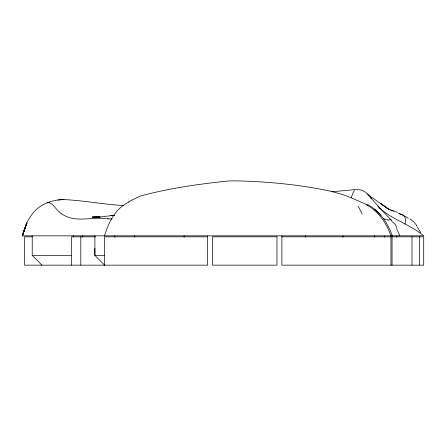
<?xml version="1.0" encoding="UTF-8"?>
<svg xmlns="http://www.w3.org/2000/svg" width="446" height="446" viewBox="0 0 446 446"><rect width="100%" height="100%" fill="white"/><g stroke="black" fill="none" stroke-linecap="round" stroke-linejoin="round"><path stroke-width="0.67" d="M94.886 248.31L94.886 255.385L104.665 265.158M114.823 237.188L114.823 235.839M384.463 237.194L384.463 235.839M396.767 237.194L396.767 235.666M367.694 204.954C359.838 201.887 348.114 195.699 338.425 193.402A164.451 164.451 0 0 0 329.187 190.91C298.079 184.371 266.212 181.472 234.451 180.842A141.415 141.415 0 0 0 227.705 181.059C198.565 184.075 169.268 188.268 140.953 195.883A41.918 41.918 0 0 0 139.654 196.396L130.065 201.023L121.964 206.37A40.697 40.697 0 0 0 117.081 211.047C110.892 218.111 107.241 226.964 104.481 235.839M351.186 197.734L353.059 192.878L354.531 190.386M123.654 205.534C103.678 204.497 83.982 200.494 64.001 199.596C55.555 199.563 47.293 201.954 40.151 206.453C30.378 213.394 25.166 224.455 22.473 235.839L26.71 222.928L22.328 235.839L423.7 235.839C410.498 224.7 393.272 220.006 380.159 208.622M399.047 213.851C402.459 213.779 405.977 216.812 405.648 220.408A11.563 4.733 -58.4 0 1 404.962 224.065M114.143 215.346L94.078 217.67L99.999 217.286M331.757 191.769L356.176 189.522M110.496 215.63L114.516 215.34M112.063 215.507L114.689 215.318M64.001 199.596L57.986 199.975M99.826 217.152L93.058 217.436L99.675 217.202M99.486 217.113L92.651 217.247L99.374 217.135M32.229 236.815L24.597 236.815L24.597 265.158L207.591 265.158L207.591 235.839M95.561 236.815L71.46 236.815L71.46 265.158M207.591 236.815L104.481 236.815L104.481 265.158M281.872 236.815L423.7 236.815L423.7 265.158L281.872 265.158L281.872 235.839M32.224 235.839L32.224 255.385L71.098 255.385M104.213 255.385L94.886 255.385L94.886 235.839M99.832 217.012L92.328 217.001L99.91 217.024M106.895 218.757L112.158 219.058M106.204 218.724C91.313 216.472 75.028 223.407 61.648 213.79M356.733 189.539L357.731 189.801M358.517 189.55C364.22 189.901 368.413 194.289 371.496 198.676L370.659 197.684L380.327 208.695L378.03 206.102L391.393 220.302M383.326 218.685L388.912 220.274M398.445 213.255L401.735 214.699M393.489 211.187L387.78 208.594L380.343 203.343L388.884 209.352L367.593 194.445M401.963 214.805L403.597 215.585M403.836 215.708L404.55 216.076M404.79 216.204L406.256 217.018M391.783 221.562C394.236 222.816 396.544 225.152 396.483 228.096M366.417 204.82C378.57 211.187 386.431 223.217 390.952 235.839M406.501 217.163L406.997 217.464M407.499 217.771L408.252 218.261M367.905 204.714C379.936 211.253 387.908 223.123 392.279 235.839M409.891 218.841L413.475 221.668L416.837 225.565M374.579 209.196L380.99 215.178M32.224 255.385L41.996 265.158M416.308 225.726L416.542 226.038M417.25 226.986L417.484 227.315M417.712 227.644L420.104 231.552M396.723 228.837L399.783 235.839M420.305 231.931L420.701 232.695M128.989 202.289L128.911 201.832M419.452 236.815L419.452 265.158M412.009 236.815L412.009 265.158M392.051 236.815L392.051 265.158M390.952 236.815L390.952 265.158M374.685 235.839L374.685 237.205M342.913 235.839L342.913 237.205M305.326 235.839L305.326 237.205M184.131 235.839L184.131 237.205M134.692 235.839L134.692 237.205M82.789 235.839L82.789 237.205M80.821 236.815L80.821 265.158M73.289 235.839L73.289 237.06M390.501 209.955A116.423 15.783 35 0 1 397.47 212.452M358.277 206.459A217.051 21.48 74.5 0 1 362.163 214.013M47.248 202.913A80.91 9.795 69.1 0 1 47.51 202.668M47.65 202.556A100.166 11.992 70.1 0 1 48.157 202.373C53.392 203.175 55.689 209.626 59.898 212.474A249.788 77.074 -47.9 0 0 61.476 213.98M107.648 218.757A79.973 1.511 -0.5 0 1 108.272 218.718M388.973 219.399A38.406 26.097 85.2 0 1 391.962 220.38M26.927 223.106L22.328 235.839L26.927 223.106M276.983 236.815L212.474 236.815L212.474 265.158L276.983 265.158L276.983 236.815"/></g></svg>
